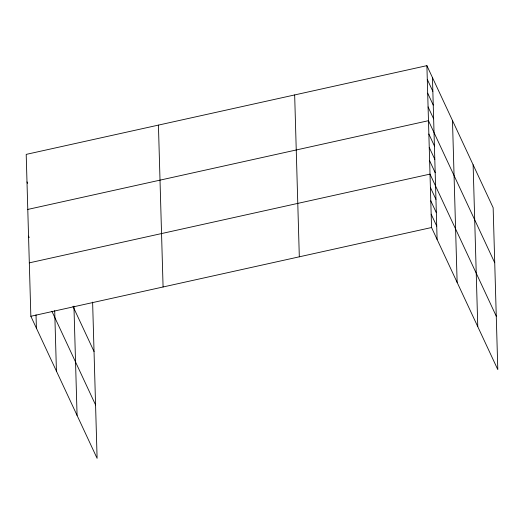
<?xml version="1.0" encoding="UTF-8"?>
<svg xmlns="http://www.w3.org/2000/svg" width="524" height="524" viewBox="0 0 524 524"><rect width="100%" height="100%" fill="white"/><g stroke="black" fill="none" stroke-linecap="round" stroke-linejoin="round"><path stroke-width="0.79" d="M426.896 65.651L431.547 227.527L497.8 369.61L493.149 207.733L426.896 65.651L26.2 154.39L30.851 316.267L97.104 458.349L92.617 302.138M27.779 209.43L428.475 120.69L494.728 262.773M29.318 262.852L430.014 174.106L496.267 316.188M30.851 316.267L431.547 227.527M427.289 79.406L432.844 91.32M427.682 93.167L433.237 105.075M428.082 106.929L433.636 118.837M428.861 134.046L434.416 145.954M429.241 147.395L434.796 159.309M429.628 160.75L435.182 172.665M430.394 187.461L435.948 199.369M430.78 200.816L436.335 212.724M431.16 214.172L436.715 226.08M26.993 181.907L27.641 183.308M72.974 306.344L94.038 351.512M28.551 236.141L29.2 237.542M51.896 311.269L95.571 404.934M473.12 164.772L477.77 326.655M452.481 120.513L457.131 282.397M432.451 77.559L437.101 239.435M294.665 94.936L299.315 256.812M158.431 125.105L163.082 286.982M73.936 306.127L77.074 415.394M54.699 310.647L56.435 371.136M36.018 314.826L36.405 328.175"/></g></svg>
